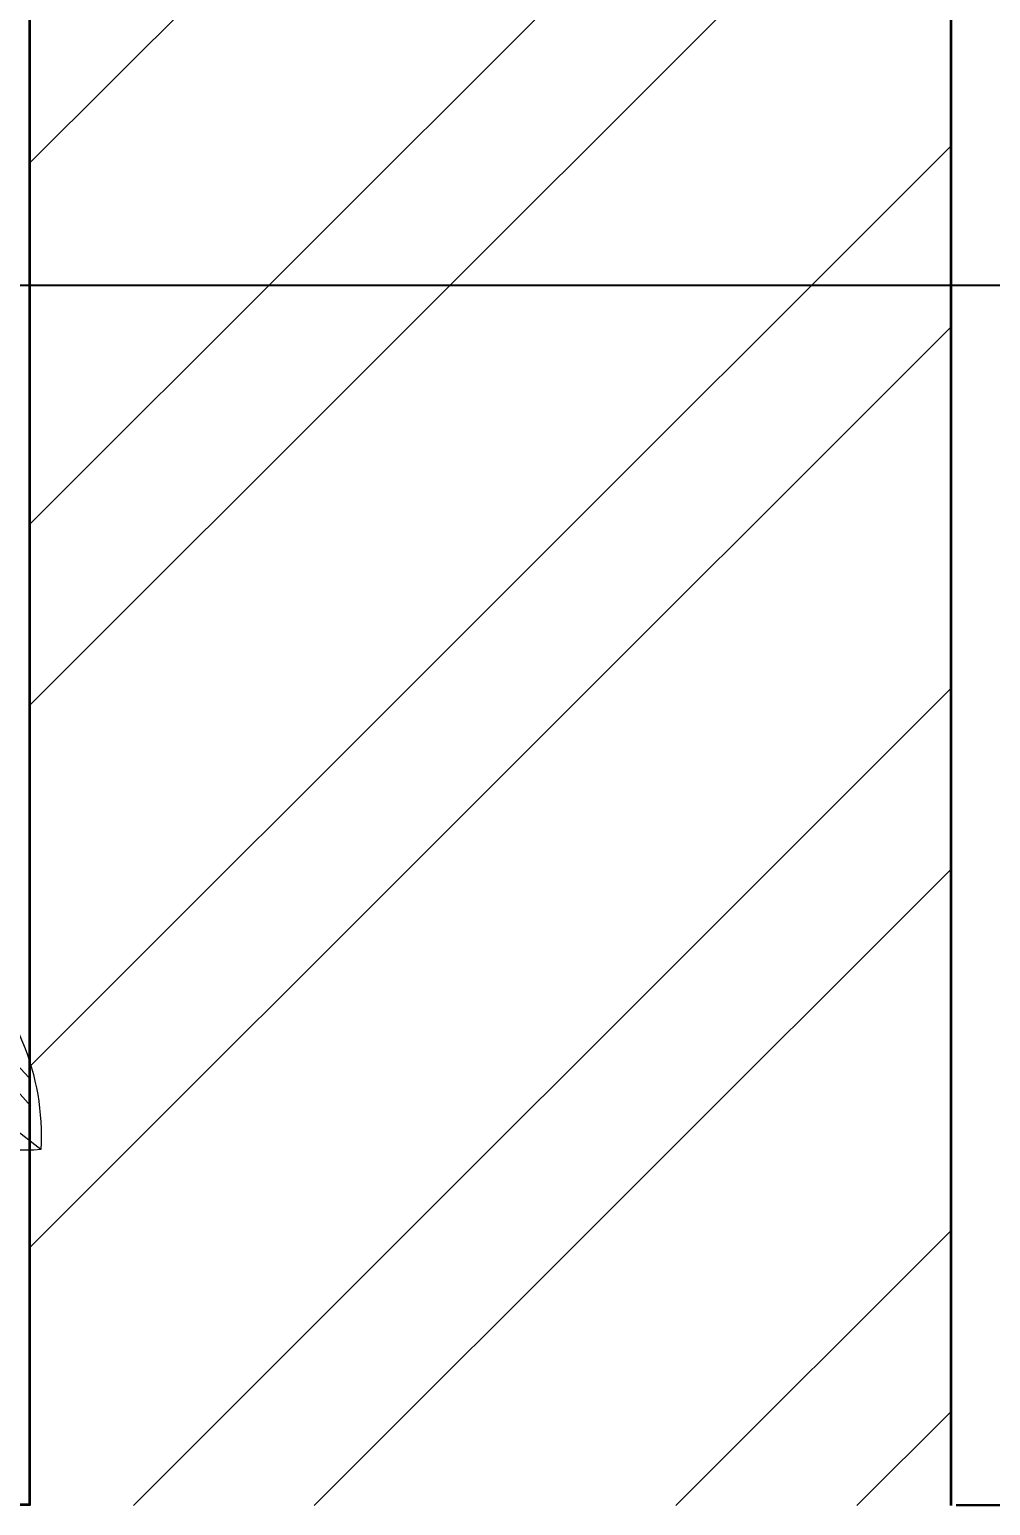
# Model space of a CAD drawing. Header units: millimetres. Extents: x 56222 to 3066687, y -650199 to -121287.
# Drawn here: x 141484.07 to 141493.46, y -184154.24 to -184139.81 of the extents above; entities that cross this region are included whole.
import ezdxf
from ezdxf import colors
from ezdxf.entities.mleader import LeaderData, LeaderLine
from ezdxf.math import Vec2, Vec3

# ---------------------------------------------------------------- set-up
doc = ezdxf.new("R2010")
doc.units = ezdxf.units.MM
doc.header["$MEASUREMENT"] = 0
doc.header["$PDMODE"] = 35
doc.linetypes.add('DASHED', pattern=[0.75, 0.5, -0.25])
doc.layers.get('Defpoints').update_dxf_attribs({"color": 220})
doc.layers.add('AR HATCH-7', color=7, linetype='Continuous')
for name, color, linetype, lineweight in [('FURNITURE', 32, 'Continuous', 9), ('furniture dimensions', 1, 'DASHED', 0), ('Text', 7, 'Continuous', 15), ('wall', 7, 'Continuous', 30)]:
    doc.layers.add(name, color=color, linetype=linetype, lineweight=lineweight)
doc.layers.add('hatch', color=250, linetype='Continuous', lineweight=9, transparency=0.5)
doc.styles.add('century g', font='GOTHIC.TTF')
doc.styles.add('style4', font='ARIALN.TTF')
doc.dimstyles.new('Archana', dxfattribs={"dimtxt": 2, "dimasz": 0.75, "dimexe": 0.5, "dimexo": 0.5, "dimgap": 0, "dimtad": 0, "dimzin": 0, "dimdsep": 46, "dimlunit": 4, "dimtxsty": 'century g', "dimblk": 'OBLIQUE', "dimcen": 0, "dimdle": 1, "dimclrd": 256, "dimclre": 256, "dimclrt": 256, "dimadec": 0, "dimazin": 0, "dimtfac": 1, "dimtofl": 0, "dimtmove": 1, "dimatfit": 3, "dimfxl": 1, "dimfxlon": 1, "dimtolj": 1, "dimtzin": 0, "dimlwd": -1, "dimlwe": -1, "dimarcsym": 0})

# ---------------------------------------------------------------- blocks, each defined once
blk = doc.blocks.new('RH')
at = {"color": 251, "true_color": 0x636466}
for p, q in [((137588.9421471866, 17688.33479975404), (137589.1436710019, 17688.33479975404)), ((137588.9421471866, 17688.33479975404), (137588.9626508127, 17688.16759033459)), ((137589.1436710019, 17688.33479975404), (137589.1231673759, 17688.16759033459)), ((137588.9421471866, 17688.33034896398), (137589.1436710019, 17688.33034896398)), ((137588.9421471866, 17688.3258981739), (137589.1436710019, 17688.3258981739)), ((137588.9576502653, 17688.2146633137), (137588.9576502653, 17688.19966444574)), ((137589.1281679233, 17688.2146633137), (137589.1281679233, 17688.19966444574)), ((137588.9707629957, 17688.16031242687), (137589.1150551928, 17688.16031242687))]:
    blk.add_line(p, q, dxfattribs=at)
for points in [[(137589.0256486894, 17688.69030151316), (137589.020074177, 17688.65878648929), (137589.0181701012, 17688.64166998004), (137589.0207088444, 17688.62962501762), (137589.0226129201, 17688.60870477072), (137589.0256486894, 17688.58968639266)], [(137589.0391150085, 17688.62899104657), (137589.0403843434, 17688.64293787782), (137589.0365761918, 17688.64800942463), (137589.0365761918, 17688.66068835811), (137589.0365761918, 17688.67083145171)], [(137589.0226129201, 17688.60870477072), (137589.0143619496, 17688.62708922206), (137589.0061109054, 17688.64547362907), (137589.0016680864, 17688.66259018263)], [(137589.025151737, 17688.59729377934), (137589.0340374486, 17688.61441028857), (137589.0403843434, 17688.63279473991), (137589.0441924949, 17688.63976811121), (137589.0454619033, 17688.65054522019), (137589.0454619033, 17688.65942046033)], [(137589.1549400267, 17688.6656744074), (137589.1310982277, 17688.64432398488), (137589.1190330944, 17688.63203443851), (137589.1135940301, 17688.62099166179), (137589.1021763403, 17688.60335877793), (137589.0928230816, 17688.58652336434)], [(137589.0131769876, 17688.57468639266), (137589.0010333454, 17688.59792770607), (137589.0016680864, 17688.60807084398), (137588.9997640107, 17688.6245534265), (137588.9959558591, 17688.63976811121), (137588.9972251939, 17688.65371494248)], [(137589.0737513719, 17688.58242297031), (137589.0785468483, 17688.60820339124), (137589.085308269, 17688.61579083703), (137589.0939862697, 17688.62993273699), (137589.1003836239, 17688.64425274079), (137589.1099925545, 17688.65444066324)], [(137589.1021763403, 17688.60335877793), (137589.1070355804, 17688.6229152181), (137589.1118947351, 17688.64247166887), (137589.1189669749, 17688.65867964438)], [(137589.1276822382, 17688.60912948688), (137589.1372911689, 17688.61931740932), (137589.1374264351, 17688.62565809607), (137589.1452540519, 17688.63563225109), (137589.1515161126, 17688.64361153329)], [(137589.0381842488, 17688.57468639266), (137589.0473659792, 17688.59222218822), (137589.0499047959, 17688.59729377934), (137589.0511741308, 17688.60933874176), (137589.0537129475, 17688.61567818635), (137589.0543476149, 17688.62582132428), (137589.0549823559, 17688.6359644622)], [(137589.0971287299, 17688.59281468267), (137589.1146861169, 17688.6007939635), (137589.1310290809, 17688.61133809226), (137589.1383300083, 17688.61447279875), (137589.1459820996, 17688.62216714568), (137589.1514614231, 17688.62914904374)], [(137589.2348557698, 17688.6250897119), (137589.2110139708, 17688.60373928937), (137589.1989488375, 17688.59144974302), (137589.1935097732, 17688.5804069663), (137589.1820920834, 17688.56277408244), (137589.1727388247, 17688.54593866883)], [(137589.1820920834, 17688.56277408244), (137589.1869513234, 17688.5823305226), (137589.1918104782, 17688.60188697336), (137589.198882718, 17688.61809494887)], [(137589.153667115, 17688.54183827481), (137589.1584625914, 17688.56761869572), (137589.1652240121, 17688.57520614152), (137589.1739020128, 17688.58934804149), (137589.1802993669, 17688.60366804529), (137589.1899082976, 17688.61385596773)], [(137588.9089212012, 17688.58984821582), (137588.8960752696, 17688.59542561232), (137588.8900655772, 17688.59339923525), (137588.8780257249, 17688.59737381809), (137588.8683938935, 17688.60055346768)], [(137588.9346435729, 17688.56665232608), (137588.921175307, 17688.58045582461), (137588.905707143, 17688.59224594883), (137588.9002790408, 17688.59804815807), (137588.8904430848, 17688.60263198228), (137588.8820152007, 17688.60541418609)], [(137588.9601968576, 17688.57194098766), (137588.9464232351, 17688.58615702162), (137588.9424031439, 17688.59015770819), (137588.9313632173, 17688.59513890824), (137588.9261391786, 17688.59953704058), (137588.9167062602, 17688.60331938107), (137588.9072733648, 17688.60710179149)], [(137589.0934238704, 17688.56698419073), (137589.1114729823, 17688.57511055853), (137589.1166012548, 17688.57753284041), (137589.1250360252, 17688.58622461692), (137589.1309470347, 17688.58964428292), (137589.1377083973, 17688.59723177418), (137589.1444698181, 17688.60481921998)], [(137589.2075979813, 17688.56854479137), (137589.217206912, 17688.57873271381), (137589.2173421782, 17688.58507340056), (137589.225169795, 17688.5950475556), (137589.2314318557, 17688.60302683778)], [(137588.8464796741, 17688.59628022625), (137588.8746586905, 17688.58110739021), (137588.8903155546, 17688.57393361842), (137588.9025492346, 17688.57256855031), (137588.9230118856, 17688.56781858748), (137588.9420232938, 17688.56473947156)], [(137589.0256486894, 17688.58968639266), (137589.0277798455, 17688.56156131548), (137589.0320909882, 17688.55294919216), (137589.0428687716, 17688.53859574192), (137589.04358732, 17688.51706550009), (137589.0364020574, 17688.49697059), (137589.0452040354, 17688.45838366843)], [(137589.0928230816, 17688.58652336434), (137589.0638647882, 17688.56423653592), (137589.0428687716, 17688.53859574192)], [(137589.177044473, 17688.55222998718), (137589.19460186, 17688.560209268), (137589.2109448239, 17688.57075339676), (137589.2182457513, 17688.57388810324), (137589.2258978427, 17688.58158245017), (137589.2313771662, 17688.58856434824)], [(137588.9230118856, 17688.56781858748), (137588.9029675935, 17688.56574665116), (137588.8829233204, 17688.563674631), (137588.8652767943, 17688.56482143687)], [(137588.9420232938, 17688.56473947156), (137589.0153047476, 17688.55391284181)], [(137589.1733396135, 17688.52639949524), (137589.1913887254, 17688.53452586302), (137589.1965169979, 17688.5369481449), (137589.2049517683, 17688.54563992143), (137589.2108627778, 17688.54905958741), (137589.2176241404, 17688.55664707867), (137589.2243855611, 17688.56423452447)], [(137588.9523575995, 17688.54819421639), (137588.9264809834, 17688.54394834388), (137588.917048088, 17688.5477307543), (137588.9007994211, 17688.55108960133), (137588.8851578553, 17688.55224288774), (137588.8723119237, 17688.55782028424)], [(137589.0549772553, 17688.54480006705), (137589.0809502734, 17688.54840964177), (137589.0902875066, 17688.54439688466), (137589.106448853, 17688.54064030254), (137589.1220574063, 17688.53910351521), (137589.1347625986, 17688.53321255577)], [(137589.0184625629, 17688.54759180844), (137588.9924521981, 17688.54426200084), (137588.9844945084, 17688.53794050438), (137588.9698844639, 17688.53007617792), (137588.955225581, 17688.52449892036), (137588.9445105377, 17688.51548153937)], [(137589.1727388247, 17688.54593866883), (137589.1630326346, 17688.51370029048), (137589.1552758276, 17688.47244113653)], [(137589.0132901442, 17688.52878251746), (137589.0428687716, 17688.53859574192), (137589.0649024238, 17688.52800618797)], [(137588.9307527998, 17688.47124132119), (137588.9534174079, 17688.49383750365), (137588.9663696204, 17688.50518830034), (137588.9777023258, 17688.50999414289), (137588.9959527082, 17688.52039634355), (137589.0132901442, 17688.52878251746)], [(137589.0327640687, 17688.52707766587), (137589.0236299519, 17688.50951702213), (137589.020921521, 17688.50453394785), (137589.0117666329, 17688.49660423446), (137589.008018147, 17688.49089608225), (137589.0000604151, 17688.48457464621), (137588.9921027254, 17688.47825314973)], [(137589.1596432512, 17688.49413026592), (137589.1318450666, 17688.50999005319), (137589.116368964, 17688.51754588818), (137589.1041724675, 17688.519210763), (137589.0838325443, 17688.52446145429), (137589.0649024238, 17688.52800618797)], [(137589.0722329803, 17688.52591280918), (137589.0853584486, 17688.51178295283), (137589.1005326213, 17688.49961678638), (137589.1058167011, 17688.49368311745), (137589.1155372066, 17688.4888592967), (137589.1238942766, 17688.48587110823)], [(137589.0838325443, 17688.52446145429), (137589.1039216457, 17688.52604087432), (137589.1240107303, 17688.52762037863), (137589.1416237991, 17688.52604086764)], [(137588.9959527082, 17688.52039634355), (137588.9761527567, 17688.51665088141), (137588.9563527994, 17688.51290550503), (137588.9397707988, 17688.50676121494)], [(137589.006765392, 17688.52483956137), (137588.997805936, 17688.50776153725), (137588.986354418, 17688.49204104562), (137588.9828118297, 17688.48492908429), (137588.9746970386, 17688.47772438844), (137588.9674164356, 17688.47264869074)], [(137589.0465576061, 17688.5212528248), (137589.0599782151, 17688.50670306371), (137589.0638989179, 17688.50260492786), (137589.0748132796, 17688.49735430519), (137589.0799278137, 17688.49282929806), (137589.0892650717, 17688.4888166103), (137589.0986023048, 17688.48480385319)], [(137589.0426709576, 17688.45506823498), (137589.0679124313, 17688.46922845121), (137589.0679124313, 17688.50359305025), (137589.0841030777, 17688.51774321316)], [(137589.169544406, 17688.49106377388), (137589.1921535567, 17688.50434733522), (137589.2023157054, 17688.50421741751), (137589.218683306, 17688.5069382037), (137589.2336899568, 17688.51149770815), (137589.2476826342, 17688.51092299621)], [(137588.8889781841, 17688.46719059205), (137588.8762414338, 17688.4828060254), (137588.8635047561, 17688.49842150471), (137588.8501947004, 17688.51006441944)], [(137588.9236176881, 17688.46037945206), (137588.9082837914, 17688.48165145972), (137588.8989319195, 17688.48562998128), (137588.8850507861, 17688.49471926986), (137588.8731564492, 17688.50494244946), (137588.8601198778, 17688.5100584165)], [(137589.2039896526, 17688.48332996138), (137589.2219413787, 17688.49248430997), (137589.2398930568, 17688.50163872991), (137589.2567676884, 17688.50692662649)], [(137588.8146747217, 17688.50104675495), (137588.8453457596, 17688.49190567429), (137588.8615003225, 17688.48593654598), (137588.8711300285, 17688.47826874988), (137588.8889781841, 17688.46719059205), (137588.9046189743, 17688.45595314225)], [(137589.0973783721, 17688.50209267117), (137589.1100835643, 17688.49620171172), (137589.1161411746, 17688.49807999907), (137589.1280798637, 17688.493811152), (137589.137630765, 17688.49039609225)], [(137588.9887487668, 17688.49525762563), (137588.9780337235, 17688.48624024464), (137588.971695535, 17688.48646378806), (137588.961294658, 17688.47921278051), (137588.9529739999, 17688.47341200486)], [(137589.2856364424, 17688.48435269892), (137589.2538833413, 17688.48835426008), (137589.23669336, 17688.48940541925), (137589.2247894353, 17688.48627126676), (137589.2039896526, 17688.48332996138), (137589.185145626, 17688.4793528696)], [(137588.8634475014, 17688.46153054277), (137588.85041093, 17688.46664650981), (137588.8475839874, 17688.47232374512), (137588.8362497347, 17688.47800618046), (137588.8271823802, 17688.48255210489)], [(137589.0429263777, 17688.39472890738), (137589.0274357789, 17688.43284232435), (137589.0092212374, 17688.44497104807), (137588.9910067696, 17688.48135713061)], [(137589.2755330014, 17688.48133503942), (137589.2951617694, 17688.47878165666), (137589.3007716803, 17688.47794767367), (137589.3113614605, 17688.47206984357), (137589.3180093245, 17688.47050777716), (137589.3266776715, 17688.46520251465), (137589.3353460608, 17688.45989731243)], [(137589.185145626, 17688.4793528696), (137589.1552758276, 17688.47244113653), (137589.143442206, 17688.45553250082), (137589.1077689806, 17688.44466341525), (137589.1214013357, 17688.42542183454), (137589.1288920061, 17688.40224477744), (137589.1443956603, 17688.38647564486)], [(137589.1927189193, 17688.48022723902), (137589.2102558365, 17688.47220306946), (137589.2289329687, 17688.46677758754), (137589.2360869618, 17688.46332066581), (137589.2469138366, 17688.4625883685), (137589.2557781119, 17688.46302940248)], [(137588.8980411227, 17688.45980686281), (137588.8787575354, 17688.45953480182), (137588.8594783243, 17688.4621005655), (137588.8515377883, 17688.46182161297), (137588.8413347371, 17688.46551691032), (137588.8334007722, 17688.46949460909)], [(137588.9992101316, 17688.44632223817), (137589.023388062, 17688.46922845121), (137589.0437906877, 17688.46457963179)], [(137589.0811089022, 17688.47099266067), (137589.059860758, 17688.45562571345), (137589.0558967795, 17688.44626766783), (137589.0468290813, 17688.4323724212), (137589.0366244047, 17688.42046220597), (137589.0315287103, 17688.40741769712)], [(137589.2250708981, 17688.46785633861), (137589.2390635754, 17688.46728162668), (137589.2439396195, 17688.47133709197), (137589.2566028889, 17688.47196714145), (137589.2667334513, 17688.47247117837)], [(137588.9947542921, 17688.46531404792), (137588.973506148, 17688.44994710068), (137588.9695421695, 17688.44058905508), (137588.9604744712, 17688.42669380843), (137588.9502697947, 17688.41478359321), (137588.9497671553, 17688.41349688272)], [(137589.0679124313, 17688.40656352635), (137589.0760077913, 17688.43486380785), (137589.090174616, 17688.45912116665)], [(137589.103481382, 17688.45981969061), (137589.103860918, 17688.44002918154), (137589.1038663121, 17688.43435762106), (137589.0996203518, 17688.42301459889), (137589.0990592829, 17688.41620876682), (137589.0950952385, 17688.40685075412), (137589.09113126, 17688.39749270852)], [(137589.1707870824, 17688.46608740769), (137589.1887574778, 17688.4577884206), (137589.1939489638, 17688.45550476102), (137589.206042122, 17688.45483554022), (137589.212499895, 17688.4526148836), (137589.2226620399, 17688.45248503943), (137589.2328241885, 17688.45235512174)], [(137589.2611722156, 17688.46086235177), (137589.2732255108, 17688.43757405494), (137589.2818939001, 17688.43226885273), (137589.294294248, 17688.42124467916), (137589.304563163, 17688.40938980526), (137589.3167099456, 17688.40241979913)], [(137589.3629848718, 17688.40467888048), (137589.3339832305, 17688.4182131599), (137589.3188770192, 17688.42648375676), (137589.3104740835, 17688.43547914498), (137589.2944407542, 17688.4490517123), (137589.2806143187, 17688.46245858672)], [(137588.9552812232, 17688.4466790094), (137588.9525539386, 17688.44901392643), (137588.9046189743, 17688.45595314225)], [(137588.9669187141, 17688.43656889925), (137588.9667207634, 17688.43688524703), (137588.9667207634, 17688.45709972748)], [(137589.0171267719, 17688.45414107784), (137589.0175063079, 17688.43435056878), (137589.017511702, 17688.4286790083), (137589.0132657418, 17688.41733598613), (137589.0127046729, 17688.41053015407), (137589.0087406285, 17688.40117214135), (137589.00477665, 17688.39181409575)], [(137589.0406110092, 17688.36198660535), (137589.0497043981, 17688.39267181669), (137589.0556484057, 17688.4088356395), (137589.0633012223, 17688.4184772542), (137589.0743516204, 17688.43634261001), (137589.0855647417, 17688.45200085094)], [(137589.2865568737, 17688.45768309367), (137589.3056723917, 17688.45512815068), (137589.3243679827, 17688.4497666209), (137589.3322637574, 17688.44887967873), (137589.3418156266, 17688.44372999233), (137589.3490815171, 17688.43863325573)], [(137588.9124099517, 17688.43802436861), (137588.8926188765, 17688.43767559903), (137588.8869473145, 17688.43767902182), (137588.8756109067, 17688.44194261066), (137588.868805955, 17688.4425142591), (137588.8594541161, 17688.4464928465), (137588.8501022442, 17688.45047136805)], [(137588.9684154431, 17688.40076848089), (137588.9692937956, 17688.40315702674), (137588.9769466122, 17688.41279864144), (137588.9879970104, 17688.43066399725), (137588.9992101316, 17688.44632223817)], [(137589.0522821452, 17688.3333390946), (137589.0780316129, 17688.36815596031), (137589.090174616, 17688.40049916449), (137589.0861268992, 17688.42273508412), (137589.1144606222, 17688.44497104807)], [(137589.0817212516, 17688.44541701636), (137589.0820232902, 17688.42613387525), (137589.0794875007, 17688.40685069875), (137589.0797787971, 17688.39891060603), (137589.0760993657, 17688.38870182255), (137589.0721340057, 17688.38076168352)], [(137589.2134069679, 17688.41304816935), (137589.1867955609, 17688.42239668821), (137589.1771769966, 17688.42190899829), (137589.1597027242, 17688.41780632235), (137589.1396980041, 17688.42579874383), (137589.124183263, 17688.44045228327), (137589.1107505908, 17688.44556121288)], [(137589.2944407542, 17688.4490517123), (137589.3047533073, 17688.43173935213), (137589.3150657817, 17688.41442695709), (137589.3265272322, 17688.4009603242)], [(137589.32052508, 17688.45091178154), (137589.3326718626, 17688.44394177543), (137589.3346368977, 17688.43791174699), (137589.3450167566, 17688.43063068379), (137589.3533206002, 17688.42480586376)], [(137588.9953666416, 17688.43973840361), (137588.9956686801, 17688.42045526248), (137588.9931328907, 17688.40117208598), (137588.9934241871, 17688.39323199326), (137588.9897447557, 17688.38302320979), (137588.9857793957, 17688.37508307075)], [(137588.9879970104, 17688.43066399725), (137588.9724013961, 17688.41790298689), (137588.9622776286, 17688.40961935116)], [(137589.0743516204, 17688.43634261001), (137589.0587560062, 17688.42358159966), (137589.043160346, 17688.41082066187), (137589.0315381369, 17688.39749252238)], [(137589.2046818064, 17688.43049565907), (137589.2308437916, 17688.43227813513), (137589.2398772038, 17688.42762156907), (137589.2557359209, 17688.42274282693), (137589.2711985977, 17688.42011713197), (137589.2834602225, 17688.41335119727)], [(137588.8471545398, 17688.39676959459), (137588.8695767384, 17688.41464928307), (137588.9024227766, 17688.42217687278)], [(137588.9313452217, 17688.42449933791), (137588.9100970776, 17688.40913239067), (137588.9061330991, 17688.39977434507), (137588.8970654008, 17688.38587909842), (137588.8868607243, 17688.37396888321), (137588.8817650299, 17688.36092437435)], [(137588.8479632008, 17688.41630126936), (137588.8293754616, 17688.40949654686), (137588.8240859825, 17688.40745007711), (137588.815046854, 17688.3993886576), (137588.8089048062, 17688.39640379608), (137588.8016143044, 17688.38932321466), (137588.7943237481, 17688.38224268278)], [(137588.9537177015, 17688.41332636783), (137588.9540972374, 17688.39353585877), (137588.9541026315, 17688.3878642983), (137588.9498566713, 17688.37652127613), (137588.9492956024, 17688.36971544406), (137588.945331558, 17688.36035743136), (137588.9413675795, 17688.35099938576)], [(137589.0800513524, 17688.41082075733), (137589.0749556579, 17688.39777624847), (137589.0692828242, 17688.39494048353), (137589.0636180157, 17688.38359741078), (137589.0590861927, 17688.37452300015)], [(137589.194634387, 17688.40759560499), (137589.2070035135, 17688.39214202902), (137589.210627707, 17688.38777947831), (137589.2211477215, 17688.3817776766), (137589.2259329343, 17688.37690572763), (137589.2349663761, 17688.37224922902), (137589.2439997883, 17688.36759266296)], [(137589.3055438752, 17688.3726230186), (137589.2789241552, 17688.39038991001), (137589.264014968, 17688.3990106135), (137589.2519649436, 17688.40152522041), (137589.2320424967, 17688.40818692768), (137589.2134069679, 17688.41304816935)], [(137589.2205729928, 17688.41044675023), (137589.2326770979, 17688.39543271016), (137589.2469623495, 17688.38223412269), (137589.2518180786, 17688.3759450988), (137589.2611770442, 17688.37045262791), (137589.2693044228, 17688.36688673326)], [(137589.2320424967, 17688.40818692768), (137589.2521928797, 17688.40835613379), (137589.2723432516, 17688.40852542512), (137589.2898025353, 17688.40571678505)], [(137588.8908473287, 17688.31549328258), (137588.8999407177, 17688.34617849392), (137588.9058847252, 17688.36234231673), (137588.9135375419, 17688.37198393144), (137588.9245879399, 17688.38984928725), (137588.9358010612, 17688.40550752818)], [(137588.9936967423, 17688.40514214456), (137588.9886010479, 17688.3920976357), (137588.9829282141, 17688.38926187076), (137588.9772634057, 17688.37791879801), (137588.9727315827, 17688.36884438738)], [(137589.1444342149, 17688.40602401476), (137589.1627095903, 17688.39842013738), (137589.1679054106, 17688.39614635697), (137589.1765866843, 17688.38770077715), (137589.1825936048, 17688.38445253833), (137589.1895704016, 17688.37706265637), (137589.196547255, 17688.36967282153)], [(137588.779495856, 17688.32230010425), (137588.8048140798, 17688.341877118), (137588.8177333709, 17688.35326537108), (137588.8239539806, 17688.36388753434), (137588.8366125234, 17688.38065188723), (137588.8471545398, 17688.39676959459)], [(137588.8664721285, 17688.39948512516), (137588.8598315181, 17688.37411725199), (137588.8525409618, 17688.36703672011), (137588.8428665284, 17688.35355686962), (137588.8354539801, 17688.33973504707), (137588.8251359389, 17688.33026597432)], [(137588.9319575712, 17688.3989236936), (137588.9322596097, 17688.37964055247), (137588.9297238202, 17688.36035737599), (137588.9300151166, 17688.35241728327), (137588.9263356853, 17688.34220849978), (137588.9223703253, 17688.33426836074)], [(137589.0055739064, 17688.39369623555), (137589.0087171415, 17688.3768527756), (137589.0200819443, 17688.358564406), (137589.0209977865, 17688.33479975404)], [(137589.0643144608, 17688.37689873352), (137589.0942222591, 17688.39039192425), (137589.1266036254, 17688.39241336344), (137589.1387466284, 17688.38432756239)], [(137588.8424067645, 17688.3908048713), (137588.8243200704, 17688.38411142239), (137588.8072598336, 17688.37477228757), (137588.7997520134, 17688.37217179489), (137588.7915653988, 17688.36504881669), (137588.7855972395, 17688.35847987748)], [(137588.9245879399, 17688.38984928725), (137588.9089923258, 17688.3770882769), (137588.8933966655, 17688.3643273391), (137588.8817744564, 17688.35099919962)], [(137589.0285609829, 17688.3538333438), (137589.0112451327, 17688.39039192425), (137589.008546273, 17688.39196440116)], [(137589.1252139051, 17688.39002580211), (137589.1307488939, 17688.36439397432), (137589.1377257474, 17688.35700413947), (137589.1468069071, 17688.34311768677), (137589.1536134866, 17688.32898760798), (137589.1635114668, 17688.31908027241)], [(137589.2087634485, 17688.30914395468), (137589.1843174325, 17688.32979980661), (137589.1719038187, 17688.34173725136), (137589.1661493925, 17688.35261902123), (137589.1542292694, 17688.36991621462), (137589.1443956603, 17688.38647564486)], [(137589.2439891632, 17688.38492474667), (137589.256250788, 17688.37815881196), (137589.2624250264, 17688.37960842772), (137589.2740355845, 17688.37451428487), (137589.2833239825, 17688.37043899195)], [(137588.8366125234, 17688.38065188723), (137588.8303567817, 17688.3614964112), (137588.8241011243, 17688.34234091846), (137588.8158794076, 17688.32668466027)], [(137589.1488804781, 17688.38031076833), (137589.1666601014, 17688.37283977407), (137589.1832995742, 17688.36277006377), (137589.1906876416, 17688.35984664339), (137589.1985578719, 17688.35237556909), (137589.2042357419, 17688.3455541558)], [(137588.810757117, 17688.37673399654), (137588.8004390758, 17688.36726492378), (137588.7998472853, 17688.36095046502), (137588.7913213307, 17688.35156625209), (137588.7845006027, 17688.34405892111)], [(137589.0453370371, 17688.33586163904), (137589.0503880115, 17688.34279858083), (137589.0583216236, 17688.36241249686), (137589.0712234833, 17688.36487074493), (137589.0813255057, 17688.37496087835)], [(137588.9302876719, 17688.36432743456), (137588.9251919774, 17688.35128292571), (137588.9195191438, 17688.34844716076), (137588.9138543353, 17688.337104088), (137588.9093225122, 17688.32802967737)], [(137588.9542563992, 17688.35630799258), (137588.9577262515, 17688.36801684535)], [(137589.015618063, 17688.33454818221), (137589.0285609829, 17688.3538333438), (137589.0371202409, 17688.36999057782)], [(137589.0558328661, 17688.3681229571), (137589.0579349436, 17688.36395778269), (137589.062859168, 17688.3442791466), (137589.062859168, 17688.33514263032)], [(137589.0762745313, 17688.36487074493), (137589.0737489705, 17688.35099681702), (137589.0743803974, 17688.34279858083), (137589.0712234833, 17688.33586163904)], [(137589.1542292694, 17688.36991621462), (137589.1596489813, 17688.35050762663), (137589.1650686084, 17688.33109902557), (137589.172604096, 17688.3151011672)], [(137589.1798905922, 17688.36488149357), (137589.1897885726, 17688.354974158), (137589.1901061536, 17688.34863998498), (137589.1982174087, 17688.33889509424), (137589.2047063787, 17688.33109922253)], [(137589.0406110092, 17688.36198660535), (137589.0327094538, 17688.34595177247), (137589.0300331871, 17688.33479975404)], [(137589.0729693875, 17688.3512052273), (137589.0703292142, 17688.32877863153), (137589.0704408833, 17688.32822065701)], [(137589.0376460314, 17688.34196044394), (137589.0368030383, 17688.33479975404)], [(137589.0209977865, 17688.33479975404), (137589.0218049476, 17688.33536439202)], [(137588.9564680932, 17688.32556656321), (137588.9618760032, 17688.31692199726), (137588.958631292, 17688.31151913476), (137588.9624167593, 17688.30179395408), (137588.9591720483, 17688.29206880861), (137588.9618760032, 17688.28126304841), (137588.9575497216, 17688.27261848245), (137588.9618760032, 17688.26397388133), (137588.958631292, 17688.25100699723), (137588.964039144, 17688.24344297565), (137588.9570096093, 17688.21359499442)], [(137588.9665732608, 17688.3258981739), (137588.971981758, 17688.30968774717), (137588.9708155621, 17688.30619233817), (137588.9743142077, 17688.29978411767), (137588.9708155621, 17688.29221077254), (137588.9708155621, 17688.28230714303), (137588.971981758, 17688.269490702), (137588.9760635016, 17688.26191735689), (137588.9713986601, 17688.25609169868), (137588.9760635016, 17688.24327522247), (137588.9725648559, 17688.23570187736), (137588.9778127953, 17688.22463312324), (137588.9766465995, 17688.21589461833), (137588.980145245, 17688.20366073961), (137588.9760635016, 17688.1966699568), (137588.9725648559, 17688.18676632728), (137588.9766465995, 17688.17919298217), (137588.9725648559, 17688.17336732396), (137588.9754804036, 17688.16754166575), (137588.9702324641, 17688.16404625676), (137588.9725648559, 17688.16055088293)], [(137588.9712381023, 17688.3258981739), (137588.9766465995, 17688.30968774717), (137588.9754804036, 17688.30619233817), (137588.9789790491, 17688.29978411767), (137588.9754804036, 17688.29221077254), (137588.9754804036, 17688.28230714303), (137588.9766465995, 17688.269490702), (137588.980728343, 17688.26191735689), (137588.9760635016, 17688.25609169868), (137588.980728343, 17688.24327522247), (137588.9772296974, 17688.23570187736), (137588.9824776368, 17688.22463312324), (137588.9813114409, 17688.21589461833), (137588.9848100865, 17688.20366073961), (137588.980728343, 17688.1966699568), (137588.9772296974, 17688.18676632728), (137588.9813114409, 17688.17919298217), (137588.9772296974, 17688.17336732396), (137588.980145245, 17688.16754166575), (137588.9748973056, 17688.16404625676), (137588.9772296974, 17688.16055088293)], [(137588.987822491, 17688.3258981739), (137588.9932309882, 17688.30968774717), (137588.9920647923, 17688.30619233817), (137588.9955634378, 17688.29978411767), (137588.9920647923, 17688.29221077254), (137588.9920647923, 17688.28230714303), (137588.9932309882, 17688.269490702), (137588.9973127317, 17688.26191735689), (137588.9926478902, 17688.25609169868), (137588.9973127317, 17688.24327522247), (137588.9938140861, 17688.23570187736), (137588.9990620255, 17688.22463312324), (137588.9978958296, 17688.21589461833), (137589.0013944752, 17688.20366073961), (137588.9973127317, 17688.1966699568), (137588.9938140861, 17688.18676632728), (137588.9978958296, 17688.17919298217), (137588.9938140861, 17688.17336732396), (137588.9967296338, 17688.16754166575), (137588.9914816943, 17688.16404625676), (137588.9938140861, 17688.16055088293)], [(137588.9954028801, 17688.3258981739), (137589.0008113772, 17688.30968774717), (137588.9996451813, 17688.30619233817), (137589.003143827, 17688.29978411767), (137588.9996451813, 17688.29221077254), (137588.9996451813, 17688.28230714303), (137589.0008113772, 17688.269490702), (137589.0048931207, 17688.26191735689), (137589.0002282794, 17688.25609169868), (137589.0048931207, 17688.24327522247), (137589.0013944752, 17688.23570187736), (137589.0066424146, 17688.22463312324), (137589.0054762188, 17688.21589461833), (137589.0089748643, 17688.20366073961), (137589.0048931207, 17688.1966699568), (137589.0013944752, 17688.18676632728), (137589.0054762188, 17688.17919298217), (137589.0013944752, 17688.17336732396), (137589.0043100229, 17688.16754166575), (137588.9990620834, 17688.16404625676), (137589.0013944752, 17688.16055088293)], [(137589.0000677216, 17688.3258981739), (137589.0054762188, 17688.30968774717), (137589.0043100229, 17688.30619233817), (137589.0078086684, 17688.29978411767), (137589.0043100229, 17688.29221077254), (137589.0043100229, 17688.28230714303), (137589.0054762188, 17688.269490702), (137589.0095579623, 17688.26191735689), (137589.0048931207, 17688.25609169868), (137589.0095579623, 17688.24327522247), (137589.0060593167, 17688.23570187736), (137589.0113072561, 17688.22463312324), (137589.0101410602, 17688.21589461833), (137589.0136397058, 17688.20366073961), (137589.0095579623, 17688.1966699568), (137589.0060593167, 17688.18676632728), (137589.0101410602, 17688.17919298217), (137589.0060593167, 17688.17336732396), (137589.0089748643, 17688.16754166575), (137589.0037269249, 17688.16404625676), (137589.0060593167, 17688.16055088293)], [(137589.0841103432, 17688.3258981739), (137589.0787018462, 17688.30968774717), (137589.079868042, 17688.30619233817), (137589.0763693965, 17688.29978411767), (137589.079868042, 17688.29221077254), (137589.079868042, 17688.28230714303), (137589.0787018462, 17688.269490702), (137589.0746201026, 17688.26191735689), (137589.0792849441, 17688.25609169868), (137589.0746201026, 17688.24327522247), (137589.0781187483, 17688.23570187736), (137589.0728708089, 17688.22463312324), (137589.0740370047, 17688.21589461833), (137589.0705383591, 17688.20366073961), (137589.0746201026, 17688.1966699568), (137589.0781187483, 17688.18676632728), (137589.0740370047, 17688.17919298217), (137589.0781187483, 17688.17336732396), (137589.0752032006, 17688.16754166575), (137589.0804511399, 17688.16404625676), (137589.0781187483, 17688.16055088293)], [(137589.0887751848, 17688.3258981739), (137589.0833666876, 17688.30968774717), (137589.0845328835, 17688.30619233817), (137589.0810342379, 17688.29978411767), (137589.0845328835, 17688.29221077254), (137589.0845328835, 17688.28230714303), (137589.0833666876, 17688.269490702), (137589.0792849441, 17688.26191735689), (137589.0839497856, 17688.25609169868), (137589.0792849441, 17688.24327522247), (137589.0827835897, 17688.23570187736), (137589.0775356503, 17688.22463312324), (137589.0787018462, 17688.21589461833), (137589.0752032006, 17688.20366073961), (137589.0792849441, 17688.1966699568), (137589.0827835897, 17688.18676632728), (137589.0787018462, 17688.17919298217), (137589.0827835897, 17688.17336732396), (137589.079868042, 17688.16754166575), (137589.0851159814, 17688.16404625676), (137589.0827835897, 17688.16055088293)], [(137589.0963555739, 17688.3258981739), (137589.0909470768, 17688.30968774717), (137589.0921132726, 17688.30619233817), (137589.088614627, 17688.29978411767), (137589.0921132726, 17688.29221077254), (137589.0921132726, 17688.28230714303), (137589.0909470768, 17688.269490702), (137589.0868653333, 17688.26191735689), (137589.0915301747, 17688.25609169868), (137589.0868653333, 17688.24327522247), (137589.0903639789, 17688.23570187736), (137589.0851160395, 17688.22463312324), (137589.0862822353, 17688.21589461833), (137589.0827835897, 17688.20366073961), (137589.0868653333, 17688.1966699568), (137589.0903639789, 17688.18676632728), (137589.0862822353, 17688.17919298217), (137589.0903639789, 17688.17336732396), (137589.0874484312, 17688.16754166575), (137589.0926963706, 17688.16404625676), (137589.0903639789, 17688.16055088293)], [(137589.1129399625, 17688.3258981739), (137589.1075314655, 17688.30968774717), (137589.1086976613, 17688.30619233817), (137589.1051990157, 17688.29978411767), (137589.1086976613, 17688.29221077254), (137589.1086976613, 17688.28230714303), (137589.1075314655, 17688.269490702), (137589.1034497219, 17688.26191735689), (137589.1081145634, 17688.25609169868), (137589.1034497219, 17688.24327522247), (137589.1069483676, 17688.23570187736), (137589.1017004282, 17688.22463312324), (137589.102866624, 17688.21589461833), (137589.0993679784, 17688.20366073961), (137589.1034497219, 17688.1966699568), (137589.1069483676, 17688.18676632728), (137589.102866624, 17688.17919298217), (137589.1069483676, 17688.17336732396), (137589.1040328199, 17688.16754166575), (137589.1092807592, 17688.16404625676), (137589.1069483676, 17688.16055088293)], [(137589.1176048041, 17688.3258981739), (137589.1121963069, 17688.30968774717), (137589.1133625028, 17688.30619233817), (137589.1098638572, 17688.29978411767), (137589.1133625028, 17688.29221077254), (137589.1133625028, 17688.28230714303), (137589.1121963069, 17688.269490702), (137589.1081145634, 17688.26191735689), (137589.1127794049, 17688.25609169868), (137589.1081145634, 17688.24327522247), (137589.111613209, 17688.23570187736), (137589.1063652696, 17688.22463312324), (137589.1075314655, 17688.21589461833), (137589.1040328199, 17688.20366073961), (137589.1081145634, 17688.1966699568), (137589.111613209, 17688.18676632728), (137589.1075314655, 17688.17919298217), (137589.111613209, 17688.17336732396), (137589.1086976613, 17688.16754166575), (137589.1139456007, 17688.16404625676), (137589.111613209, 17688.16055088293)], [(137589.1277099716, 17688.32556656321), (137589.1223020618, 17688.31692199726), (137589.1255467728, 17688.31151913476), (137589.1217613055, 17688.30179395408), (137589.1250060167, 17688.29206880861), (137589.1223020618, 17688.28126304841), (137589.1266283432, 17688.27261848245), (137589.1223020618, 17688.26397388133), (137589.1255467728, 17688.25100699723), (137589.120138921, 17688.24344297565), (137589.1271684556, 17688.21359499442)], [(137588.9516009975, 17688.32340540412), (137588.9570089075, 17688.31476083818), (137588.9537641963, 17688.30935797568), (137588.9575496636, 17688.29963279501), (137588.9543049524, 17688.28990764953), (137588.9570089075, 17688.27910188933), (137588.9526826259, 17688.27045732339), (137588.9570089075, 17688.26181272226), (137588.9537641963, 17688.24884583817), (137588.9591720483, 17688.24128181657), (137588.9555174203, 17688.22576396651)], [(137589.1325770675, 17688.32340540412), (137589.1271691575, 17688.31476083818), (137589.1304138687, 17688.30935797568), (137589.1266284013, 17688.29963279501), (137589.1298731124, 17688.28990764953), (137589.1271691575, 17688.27910188933), (137589.1314954391, 17688.27045732339), (137589.1271691575, 17688.26181272226), (137589.1304138687, 17688.24884583817), (137589.1250060167, 17688.24128181657), (137589.1286606446, 17688.22576396651)]]:
    blk.add_lwpolyline(points, dxfattribs=at)
for points in [[(137589.0410072292, 17688.34235427863, 0.1399739004798105), (137589.0625999107, 17688.37164416517)], [(137589.0300331871, 17688.33479975404, -0.2879449894258035), (137589.0439586374, 17688.34245633668, -0.4841871674557733)]]:
    blk.add_lwpolyline(points, format="xyb", dxfattribs=at)
for points in [[(137588.9737857626, 17688.16031242687), (137588.9737857626, 17688.15648823097, 0.2690106951367682), (137588.9805857625, 17688.14333456367), (137589.1035923024, 17688.14333456367, 0.2690106951367671), (137589.1103923024, 17688.15648823097), (137589.1103923024, 17688.16031242687)], [(137588.9771857625, 17688.15691242687), (137588.9771857625, 17688.15640045875, 0.2488902045346208), (137588.9816496308, 17688.14673456367), (137589.1025284341, 17688.14673456367, 0.2488902045344101), (137589.1069923023, 17688.15640045875), (137589.1069923023, 17688.15691242687)]]:
    blk.add_lwpolyline(points, format="xyb", close=True, dxfattribs=at)
for centre, radius, start, end in [((137589.0867446052, 17688.61042157221), 0.1005659778569198, 127.4104503956833, 191.8988669945465), ((137588.9380455131, 17688.60182148654), 0.1245111705797051, 354.4069666099801, 45.28531610844313), ((137589.1536868111, 17688.5651162384), 0.1005659778569198, 89.28598329185125, 153.7743995448722), ((137589.0314000293, 17688.65015343294), 0.1245111705797051, 316.2824992682312, 7.160848869145634), ((137589.2336025542, 17688.52453154289), 0.1005659778569198, 89.28598329185125, 153.7743995448722), ((137589.1113157723, 17688.60956873743), 0.1245111705797051, 316.2824992682312, 7.160848869145634), ((137588.9030380889, 17688.48535603001), 0.1245111705797051, 66.13793359927546, 117.0162832458379), ((137589.0798924415, 17688.60026295713), 0.01886737567351117, 150.488408942267, 313.2626563260196), ((137588.9414855733, 17688.62925589941), 0.1005659778569198, 199.1414172417852, 263.6298339316419), ((137588.9454017534, 17688.5827456074), 0.01832034161067742, 259.3732472281858, 64.0886865247132), ((137589.0069940857, 17688.59251192461), 0.01886737567351117, 188.6128763844434, 351.3871236155566), ((137589.0438063038, 17688.59212277461), 0.01832034161067742, 187.642280306506, 352.357719693494), ((137589.1086113122, 17688.57722999615), 0.01832034161067742, 149.5178129668894, 314.2332522289454), ((137588.9334923512, 17688.54791089818), 0.01886737567351117, 260.3438432732882, 63.11809017107295), ((137589.073843775, 17688.54462034168), 0.01886737567351117, 78.93764830828687, 241.7118952899945), ((137589.0638567319, 17688.46349599394), 0.1005659778569198, 17.73522213977242, 82.22363872896855), ((137589.1598081846, 17688.55967826162), 0.01886737567351117, 150.488408942267, 313.2626563260196), ((137589.0312209027, 17688.46680553376), 0.1005659778569198, 112.9835476514813, 177.4719643005488), ((137589.0003038247, 17688.54246949554), 0.01886737567351117, 313.4952912810992, 116.2695380132508), ((137589.1885270553, 17688.53664530064), 0.01832034161067742, 149.5178129668894, 314.2332522289454), ((137589.0216757462, 17688.51249397559), 0.01832034161067742, 312.5246949494887, 117.2401344052122), ((137589.0610831063, 17688.51008838311), 0.01832034161067742, 77.9670522552623, 242.6824917276907), ((137589.2088912048, 17688.41936281965), 0.1005659778569198, 40.25880093906763, 104.7472177285512), ((137588.8587009674, 17688.41062991143), 0.1005659778569198, 51.47420435194083, 115.9626211965395), ((137589.1870406709, 17688.4981248346), 0.01886737567351117, 101.4612271985591, 264.2354739149312), ((137588.9330328124, 17688.53970414698), 0.1245111705797051, 198.0877551055968, 248.966105042121), ((137588.9532356519, 17688.59370581795), 0.1245111705797051, 259.5970985165572, 310.4754482186457), ((137588.9104537148, 17688.47389565238), 0.01886737567351117, 251.985947948959, 54.76019473847193), ((137589.1058239789, 17688.60640901519), 0.1245111705797051, 244.7317385591225, 295.6100879779345), ((137589.2930361868, 17688.47592454789), 0.01832034161067742, 62.59412953484181, 227.309568929725), ((137589.2402415461, 17688.38377176308), 0.1245111705797051, 9.666532721447343, 60.54488270409963), ((137589.192912496, 17688.5674508419), 0.1245111705797051, 267.2553174232594, 318.1336667826648), ((137589.0676131827, 17688.4578076912), 0.01886737567351117, 342.0750189085354, 144.8492659333007), ((137589.1884812975, 17688.46133875812), 0.01832034161067742, 100.4906308728191, 265.2060703893234), ((137588.9812585727, 17688.45212907843), 0.01886737567351117, 342.0750189085354, 144.8492659333007), ((137589.130959301, 17688.40615335824), 0.1005659778569198, 141.5632753907735, 206.0516921402011), ((137589.044604691, 17688.40047474547), 0.1005659778569198, 141.5632753907735, 173.1589326481008), ((137589.1007207092, 17688.44170854479), 0.01832034161067742, 341.1044226878041, 145.8198622643277), ((137589.272214817, 17688.44556402444), 0.01886737567351117, 63.56472554340497, 226.338972808453), ((137588.8943031194, 17688.4408131933), 0.01832034161067742, 251.0153515372735, 55.73079109108305), ((137589.0143660991, 17688.43602993204), 0.01832034161067742, 341.1044226878041, 145.8198622643277), ((137589.2234894579, 17688.42899562252), 0.01886737567351117, 74.92336989817926, 237.6976164348833), ((137589.2078478006, 17688.34876944609), 0.1005659778569198, 13.72094350625082, 78.2093597626996), ((137588.9178495022, 17688.41131436843), 0.01886737567351117, 342.0750189085354, 144.8492659333007), ((137588.9154150564, 17688.47460584421), 0.1245111705797051, 288.176825953396, 339.0551756925142), ((137589.0017696666, 17688.48028445696), 0.1245111705797051, 288.176825953396, 339.0551756925142), ((137589.3326748068, 17688.50056848293), 0.1005659778569198, 223.052982157259, 287.5413985856079), ((137588.8320769781, 17688.40717642172), 0.01832034161067742, 325.3858051882342, 130.1012447131328), ((137588.9811956206, 17688.35966003546), 0.1005659778569198, 141.5632753907735, 206.0516921402011), ((137588.9038330924, 17688.3288791044), 0.1245111705797051, 132.1504915560798, 183.0288412377439), ((137589.1599100631, 17688.39621926925), 0.01832034161067742, 47.41491597526126, 212.1303552884675), ((137588.9509570288, 17688.39521522203), 0.01832034161067742, 341.1044226878041, 145.8198622643277), ((137589.0848281468, 17688.32110525132), 0.1245111705797051, 354.4873191834842, 45.36566899570046), ((137589.2083426834, 17688.39544169501), 0.01832034161067742, 73.95277346154312, 238.6682129585195), ((137588.8590615677, 17688.38213400266), 0.01886737567351117, 326.3564013168669, 129.1306483526904), ((137588.852005986, 17688.4337911342), 0.1245111705797051, 288.176825953396, 339.0551756925142), ((137589.1318655477, 17688.37236982531), 0.01886737567351117, 48.38551214220978, 211.1597591249011), ((137589.2597167235, 17688.4883939293), 0.1245111705797051, 240.7174598724254, 291.5958095863593), ((137588.7879914971, 17688.422506591), 0.1005659778569198, 265.1539753882711, 329.6423919696181), ((137589.2046184981, 17688.40962447661), 0.1005659778569198, 207.8737685696186, 272.3621850208046), ((137589.044604691, 17688.40047474547), 0.1005659778569198, 203.6009844336998, 206.0516921402011), ((137588.9707629957, 17688.16847242687), 0.00816, 186.2057742711774, 270), ((137589.1150551928, 17688.16847242687), 0.00816, 270, 353.7942257288227)]:
    blk.add_arc(centre, radius, start, end, dxfattribs=at)
blk = doc.blocks.new('_Oblique')
at = {"layer": 'wall', "color": 0, "lineweight": -2}
blk.add_line((-0.5, -0.5), (0.5, 0.5), dxfattribs=at)
blk = doc.blocks.new('*D228')
at = {"layer": 'Defpoints', "color": 0, "linetype": 'Continuous', "lineweight": 30, "transparency": 16777216}
for p in [(141484.0695886269, -184154.2321747816), (141497.1269662369, -184154.2321747816), (141484.0734287428, -184186.2322993143)]:
    blk.add_point(p, dxfattribs=at)
at = {"layer": 'furniture dimensions', "color": 5, "linetype": 'Continuous', "transparency": 16777216}
for p, q in [((141497.1269662369, -184153.2321747816), (141497.1269662369, -184166.2767645802)), ((141493.1269662369, -184154.2321747816), (141497.6269662369, -184154.2321747816)), ((141497.1269662369, -184187.2322993143), (141497.1269662369, -184174.1877095156))]:
    blk.add_line(p, q, dxfattribs=at)
at = {"layer": 'furniture dimensions', "color": 5, "linetype": 'ByBlock', "transparency": 16777216}
blk.add_line((141493.1269662369, -184186.2322993143), (141497.6269662369, -184186.2322993143), dxfattribs=at)
at = {"layer": 'furniture dimensions', "color": 5, "linetype": 'Continuous', "transparency": 16777216, "xscale": 1.5, "yscale": 1.5, "zscale": 1.5}
for p, rotation in [((141497.1269662369, -184154.2321747816), 90), ((141497.1269662369, -184186.2322993143), 270)]:
    blk.add_blockref('_Oblique', p, dxfattribs=dict(at, rotation=rotation))
at = {"layer": 'furniture dimensions', "linetype": 'Continuous', "lineweight": 0, "transparency": 16777216, "insert": (141497.1269662369, -184170.2322370479), "char_height": 3, "attachment_point": 5, "rotation": 90, "style": 'century g'}
blk.add_mtext('\\A1;2\'-8"', dxfattribs=at)
blk = doc.blocks.new('*D229')
at = {"layer": 'Defpoints', "color": 0, "linetype": 'Continuous', "lineweight": 30, "transparency": 16777216}
for p in [(141484.0734287428, -184138.4082622133), (141497.126966237, -184138.4082622133), (141484.0696087102, -184154.2415955595)]:
    blk.add_point(p, dxfattribs=at)
at = {"layer": 'furniture dimensions', "color": 5, "linetype": 'Continuous', "transparency": 16777216}
for p, q in [((141497.126966237, -184137.4082622133), (141497.126966237, -184142.603990749)), ((141493.126966237, -184138.4082622133), (141497.626966237, -184138.4082622133)), ((141497.126966237, -184155.2415955595), (141497.126966237, -184150.0458670237))]:
    blk.add_line(p, q, dxfattribs=at)
at = {"layer": 'furniture dimensions', "color": 5, "linetype": 'ByBlock', "transparency": 16777216}
blk.add_line((141493.126966237, -184154.2415955595), (141497.626966237, -184154.2415955595), dxfattribs=at)
at = {"layer": 'furniture dimensions', "color": 5, "linetype": 'Continuous', "transparency": 16777216, "xscale": 1.5, "yscale": 1.5, "zscale": 1.5}
for p, rotation in [((141497.126966237, -184138.4082622133), 90), ((141497.126966237, -184154.2415955595), 270)]:
    blk.add_blockref('_Oblique', p, dxfattribs=dict(at, rotation=rotation))
at = {"layer": 'furniture dimensions', "linetype": 'Continuous', "lineweight": 0, "transparency": 16777216, "insert": (141497.1269662369, -184146.3249288864), "char_height": 3, "attachment_point": 5, "rotation": 90, "style": 'century g'}
blk.add_mtext('\\A1;1\'-4"', dxfattribs=at)

msp = doc.modelspace()

# ---------------------------------------------------------------- hatches: boundary and pattern name
at = {"layer": 'AR HATCH-7', "lineweight": 18, "true_color": 0x939598, "transparency": 33554687}
h = msp.add_hatch(dxfattribs=at)
h.set_pattern_fill('ANSI32', color=252, scale=10)
h.set_pattern_definition([(45, (1908.491889858909, 25.07618382762303), (-2.651650429449553, 2.651650429449553), []), (45, (1910.259656808909, 25.07618382762303), (-2.651650429449553, 2.651650429449553), [])])
h.paths.add_polyline_path([(141493.0734287482, -184091.2415955465), (141484.0734287427, -184091.2415955464), (141484.0734287427, -184154.2415955594), (141493.0734287482, -184154.2415955594)])
h.paths.add_polyline_path([(141493.0734287482, -184174.2415955476), (141484.0734287427, -184174.2415955476), (141484.0734287427, -184218.2415955465), (141493.0734287482, -184218.2415955465)])

# ---------------------------------------------------------------- linework, layer by layer
at = {"layer": 'hatch', "lineweight": 35, "transparency": 33554687}
for points in [[(141484.0734287427, -184154.2415955594), (141484.0734287427, -184094.2415955473), (141493.0734287482, -184094.2415955473), (141493.0734287482, -184154.2415955594)], [(141451.0734287473, -184218.2415955463), (141451.0734297218, -184154.2321747815), (141484.0734297172, -184154.2321747815)]]:
    msp.add_lwpolyline(points, dxfattribs=at)

# ---------------------------------------------------------------- block references
at = {"layer": 'FURNITURE', "color": 252, "true_color": 0x939598, "xscale": -19.45028842556015, "yscale": 19.45028842556015, "zscale": 19.45028842556015}
msp.add_blockref('RH', (2817625.626256959, -528193.7311654619), dxfattribs=at)

# ---------------------------------------------------------------- dimensions: what is measured, and where the dimension line sits
at = {"layer": 'furniture dimensions', "color": 5, "linetype": 'Continuous', "lineweight": 0}
for base, p1, p2, picture, middle in [((141497.126966237, -184138.4082622133), (141484.0696087101, -184154.2415955594), (141484.0734287427, -184138.4082622133), '*D229', (141497.1269662369, -184146.3249288864)), ((141497.1269662369, -184154.2321747816), (141484.0734287427, -184186.2322993142), (141484.0695886269, -184154.2321747815), '*D228', (141497.1269662369, -184170.2322370479))]:
    dim = msp.add_linear_dim(base=base, p1=p1, p2=p2, angle=90, dimstyle='Archana', override={"dimtxt": 3, "dimasz": 1.5, "dimdec": 0, "dimclrd": 5, "dimclre": 5, "dimfxl": 4}, dxfattribs=at)
    dim.commit()
    dim.dimension.update_dxf_attribs({"geometry": picture, "text_midpoint": middle})

# ---------------------------------------------------------------- leaders
at = {"layer": 'Text', "color": 1, "lineweight": 0, "ltscale": 20}
ml = msp.add_multileader_mtext('Standard', dxfattribs=at)
ml.set_content('Glass \\Pdesign', color=1, style='style4')
ml.set_leader_properties()
ml.build(insert=Vec2(0, 0))
ml.multileader.update_dxf_attribs({"dogleg_length": 2.024561314337916, "arrow_head_size": 2})
ctx = ml.context
ctx.base_point, ctx.char_height, ctx.arrow_head_size, ctx.landing_gap_size, ctx.plane_origin = Vec3(141500.1394319336, -184142.3080379313), 3, 2, 0.4, Vec3(141433.1039358703, -184142.3080379313)
notes = []
notes.append((ctx, [(0, (1, 1, 0), (141498.1148706193, -184142.3080379313), (1, 0), 2.024561314337916, [(0, [(141480.6425996374, -184142.3080379313)], 0, [])])]))
ctx.mtext.insert = Vec3(141500.5394319336, -184140.3670420241)
for ctx, leaders in notes:
    for number, flags, end, landing, length, lines in leaders:
        leader = LeaderData()
        leader.index, (leader.has_last_leader_line, leader.has_dogleg_vector, leader.attachment_direction) = number, flags
        leader.last_leader_point, leader.dogleg_vector, leader.dogleg_length = Vec3(end), Vec3(landing), length
        for number, points, colour, breaks in lines:
            line = LeaderLine()
            line.index, line.vertices, line.color, line.breaks = number, Vec3.list(points), colors.encode_raw_color(colour), breaks
            leader.lines.append(line)
        ctx.leaders.append(leader)

doc.saveas('drawing.dxf')
